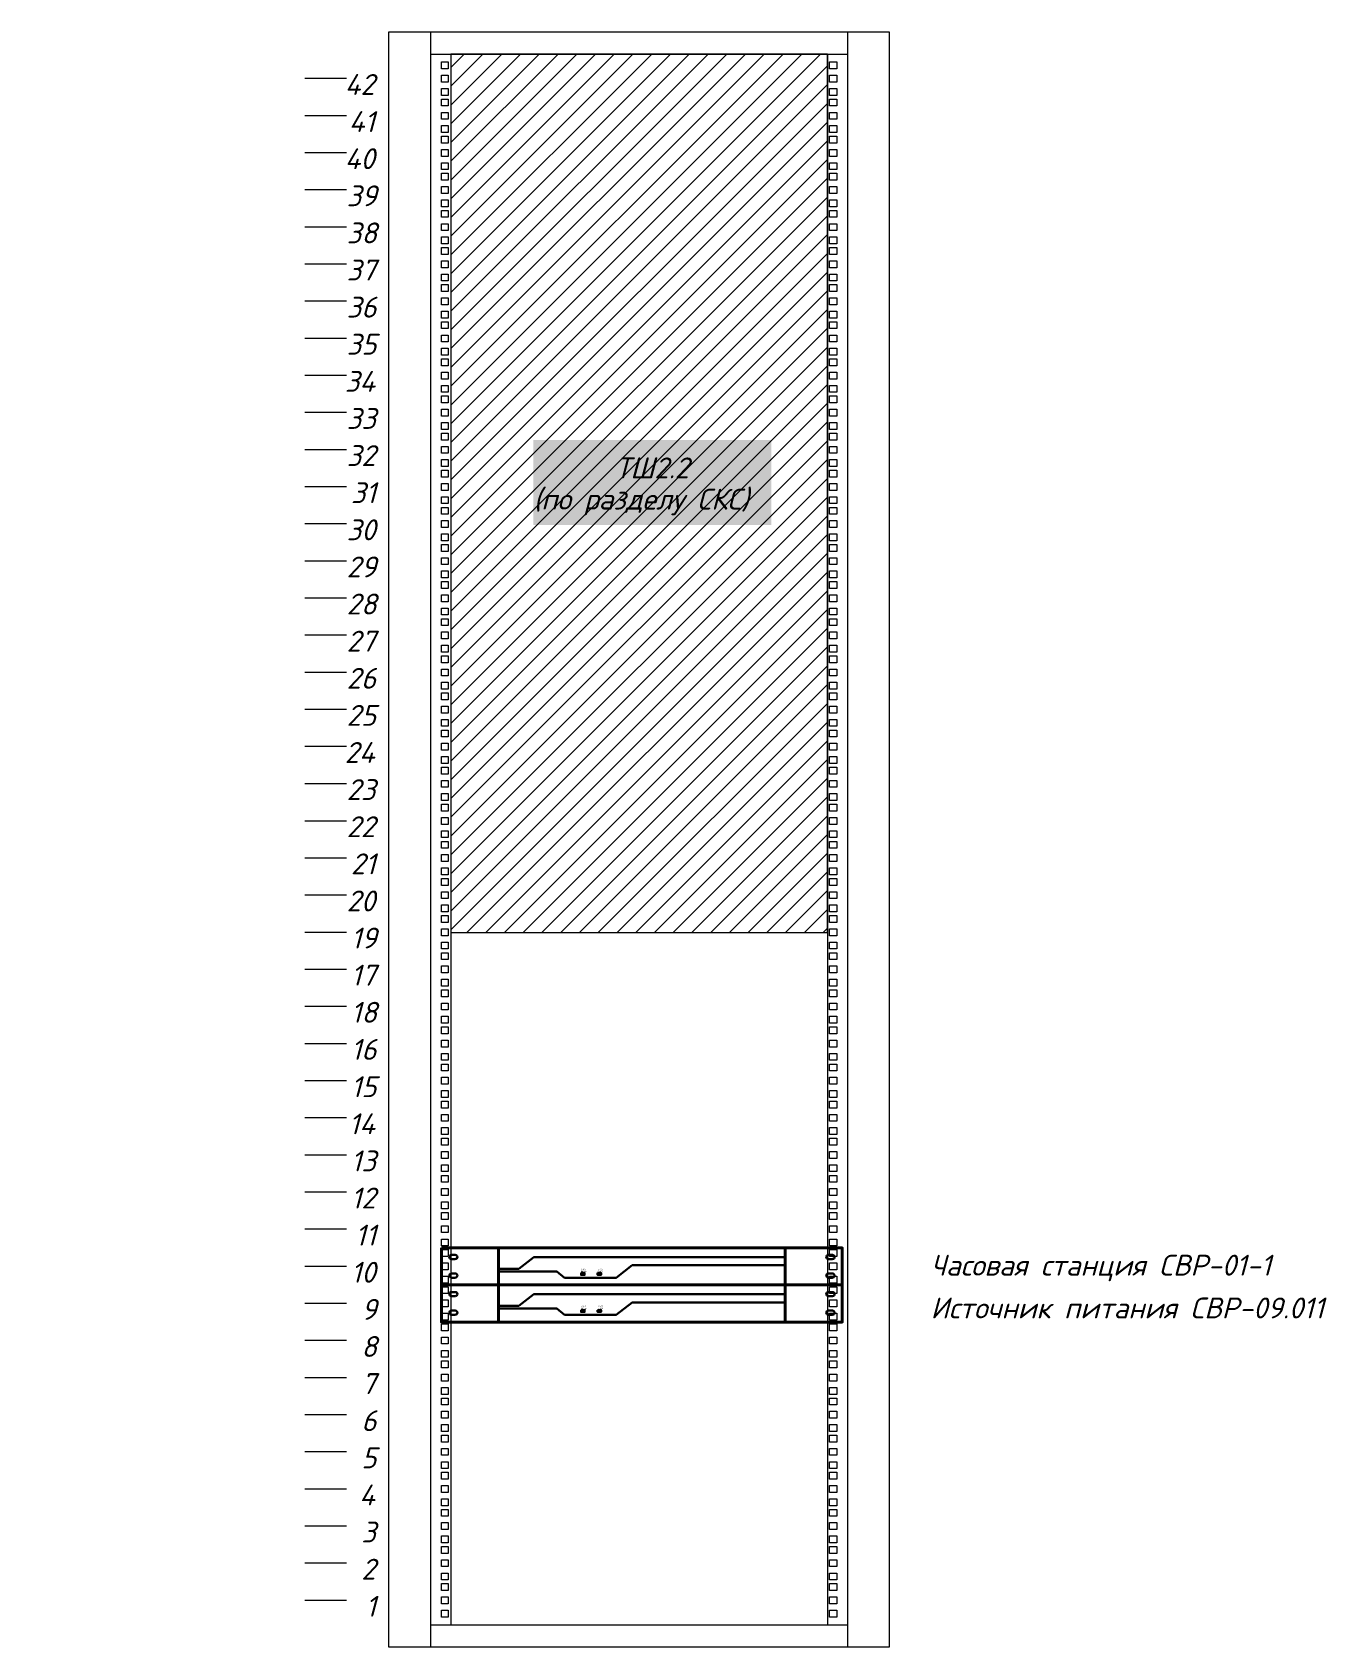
# Model space of a CAD drawing. Extents: x 69141456 to 70100388, y -33501327 to -33101377.
# Drawn here: x 69480922 to 69496420, y -33456891 to -33437559 of the extents above; entities that cross this region are included whole.
import ezdxf
from ezdxf import colors
from ezdxf.entities.mleader import LeaderData, LeaderLine
from ezdxf.math import Vec2, Vec3

# ---------------------------------------------------------------- set-up
doc = ezdxf.new("R2010")
doc.units = 0
doc.header["$LTSCALE"] = 100
for name, color, linetype in [('PDF _KIP_TEKST', 7, 'Continuous'), ('PDF _KIP_стойка', 7, 'Continuous'), ('PDF _СКС схема', 7, 'Continuous'), ('PDF _Текст', 7, 'Continuous'), ('СС. Текст', 7, 'Continuous')]:
    doc.layers.add(name, color=color, linetype=linetype)
doc.layers.add('PDF _СКУД', color=190, linetype='Continuous', true_color=0x7f00ff)
doc.styles.add('ISOCPEUR', font='isocpeui.ttf', dxfattribs={"height": 250})

msp = doc.modelspace()

# ---------------------------------------------------------------- linework, layer by layer
at = {"layer": 'PDF _KIP_TEKST', "lineweight": 40}
for points in [[(69485819.9, -33452114.7), (69490619.4, -33452114.7), (69490619.4, -33452559.1), (69485819.9, -33452559.1)], [(69485819.9, -33452559.1), (69490619.4, -33452559.1), (69490619.4, -33453003.5), (69485819.9, -33453003.5)]]:
    msp.add_lwpolyline(points, close=True, dxfattribs=at)
at = {"layer": 'PDF _KIP_TEKST', "lineweight": 30}
for points in [[(69485913, -33452224.7), (69485913, -33452224.7)], [(69485987, -33452250.1), (69485938.4, -33452250.1)], [(69486012.4, -33452224.7), (69486012.4, -33452224.7)], [(69490426.8, -33452224.7), (69490426.8, -33452224.7)], [(69490452.2, -33452250.1), (69490503, -33452250.1)], [(69490526.3, -33452224.7), (69490526.3, -33452224.7)], [(69485913, -33452446.9), (69485913, -33452446.9)], [(69485938.4, -33452472.3), (69485987, -33452472.3)], [(69486012.4, -33452446.9), (69486012.4, -33452446.9)], [(69490426.8, -33452446.9), (69490426.8, -33452446.9)], [(69490503, -33452472.3), (69490452.2, -33452472.3)], [(69490526.3, -33452446.9), (69490526.3, -33452446.9)], [(69485913, -33452669.1), (69485913, -33452669.1)], [(69485987, -33452694.5), (69485938.4, -33452694.5)], [(69486012.4, -33452669.1), (69486012.4, -33452669.1)], [(69490426.8, -33452669.1), (69490426.8, -33452669.1)], [(69490452.2, -33452694.5), (69490503, -33452694.5)], [(69490526.3, -33452669.1), (69490526.3, -33452669.1)], [(69485913, -33452891.3), (69485913, -33452891.3)], [(69485938.4, -33452916.7), (69485987, -33452916.7)], [(69486012.4, -33452891.3), (69486012.4, -33452891.3)], [(69490426.8, -33452891.3), (69490426.8, -33452891.3)], [(69490503, -33452916.7), (69490452.2, -33452916.7)], [(69490526.3, -33452891.3), (69490526.3, -33452891.3)]]:
    msp.add_lwpolyline(points, dxfattribs=at)
for points in [[(69485939.4, -33452248, -0.4142084), (69485915.1, -33452223.7, -0.4142084), (69485938.4, -33452199.3), (69485987, -33452199.3, -0.4142084), (69486012.4, -33452223.7, -0.4142084), (69485988.1, -33452248)], [(69490504.1, -33452248, 0.4142002), (69490528.4, -33452223.7, 0.4142002), (69490503, -33452199.3), (69490452.2, -33452199.3, 0.4142002), (69490428.9, -33452223.7, 0.4142002), (69490453.3, -33452248)], [(69485988.1, -33452470.2, 0.4142084), (69486012.4, -33452445.9, 0.4142084), (69485987, -33452421.5), (69485938.4, -33452421.5, 0.4142084), (69485915.1, -33452445.9, 0.4142084), (69485939.4, -33452470.2)], [(69490453.3, -33452470.2, -0.4142002), (69490428.9, -33452445.9, -0.4142002), (69490452.2, -33452421.5), (69490503, -33452421.5, -0.4142002), (69490528.4, -33452445.9, -0.4142002), (69490504.1, -33452470.2)], [(69485939.4, -33452692.4, -0.4142084), (69485915.1, -33452668.1, -0.4142084), (69485938.4, -33452643.7), (69485987, -33452643.7, -0.4142084), (69486012.4, -33452668.1, -0.4142084), (69485988.1, -33452692.4)], [(69490504.1, -33452692.4, 0.4142002), (69490528.4, -33452668.1, 0.4142002), (69490503, -33452643.7), (69490452.2, -33452643.7, 0.4142002), (69490428.9, -33452668.1, 0.4142002), (69490453.3, -33452692.4)], [(69485988.1, -33452914.6, 0.4142084), (69486012.4, -33452890.3, 0.4142084), (69485987, -33452865.9), (69485938.4, -33452865.9, 0.4142084), (69485915.1, -33452890.3, 0.4142084), (69485939.4, -33452914.6)], [(69490453.3, -33452914.6, -0.4142002), (69490428.9, -33452890.3, -0.4142002), (69490452.2, -33452865.9), (69490503, -33452865.9, -0.4142002), (69490528.4, -33452890.3, -0.4142002), (69490504.1, -33452914.6)]]:
    msp.add_lwpolyline(points, format="xyb", dxfattribs=at)
at = {"layer": 'PDF _KIP_стойка', "lineweight": 40}
for points in [[(69486505.5, -33452114.7), (69489935.9, -33452114.7), (69489935.9, -33452559.1), (69486505.5, -33452559.1)], [(69486505.5, -33452559.1), (69489935.9, -33452559.1), (69489935.9, -33453003.5), (69486505.5, -33453003.5)]]:
    msp.add_lwpolyline(points, close=True, dxfattribs=at)
at = {"layer": 'PDF _KIP_стойка', "lineweight": 30}
for points in [[(69486505.5, -33452364.4), (69486746.8, -33452364.4), (69486928.7, -33452224.7), (69489935.9, -33452224.7)], [(69489935.9, -33452324.2), (69488105.4, -33452324.2), (69487912.8, -33452472.3), (69487294.8, -33452472.3), (69487203.9, -33452398.2), (69486505.5, -33452398.2)], [(69486505.5, -33452808.8), (69486746.8, -33452808.8), (69486928.7, -33452669.1), (69489935.9, -33452669.1)], [(69489935.9, -33452768.6), (69488105.4, -33452768.6), (69487912.8, -33452916.7), (69487294.8, -33452916.7), (69487203.9, -33452842.6), (69486505.5, -33452842.6)]]:
    msp.add_lwpolyline(points, dxfattribs=at)
for points in [[(69487491.7, -33452415.2), (69487534, -33452415.2), (69487534, -33452438.4), (69487491.7, -33452438.4)], [(69487690.6, -33452415.2), (69487732.9, -33452415.2), (69487732.9, -33452438.4), (69487690.6, -33452438.4)], [(69487491.7, -33452859.6), (69487534, -33452859.6), (69487534, -33452882.9), (69487491.7, -33452882.9)], [(69487690.6, -33452859.6), (69487732.9, -33452859.6), (69487732.9, -33452882.9), (69487690.6, -33452882.9)]]:
    msp.add_lwpolyline(points, close=True, dxfattribs=at)
at = {"layer": 'PDF _СКС схема', "lineweight": 0}
for points in [[(69491186.5, -33456558.7), (69491186.5, -33456114.3), (69491186.5, -33455669.9), (69491186.5, -33455225.5), (69491186.5, -33454781.1), (69491186.5, -33454336.7), (69491186.5, -33453892.3), (69491186.5, -33453447.9), (69491186.5, -33453003.5), (69491186.5, -33452559.1), (69491186.5, -33452114.7), (69491186.5, -33451670.3), (69491186.5, -33451225.9), (69491186.5, -33450781.5), (69491186.5, -33450337.1), (69491186.5, -33449892.7), (69491186.5, -33449448.3), (69491186.5, -33449003.9), (69491186.5, -33448559.5), (69491186.5, -33448115.1), (69491186.5, -33447670.7), (69491186.5, -33447226.2), (69491186.5, -33446781.8), (69491186.5, -33446337.4), (69491186.5, -33445890.9), (69491186.5, -33445446.5), (69491186.5, -33445002.1), (69491186.5, -33444557.7), (69491186.5, -33444113.3), (69491186.5, -33443668.9), (69491186.5, -33443224.5), (69491186.5, -33442780.1), (69491186.5, -33442335.7), (69491186.5, -33441891.3), (69491186.5, -33441446.9), (69491186.5, -33441002.5), (69491186.5, -33440558.1), (69491186.5, -33440113.7), (69491186.5, -33439669.3), (69491186.5, -33439224.9), (69491186.5, -33438780.5), (69491186.5, -33438336.1), (69491186.5, -33437891.7), (69491186.5, -33437559.4), (69485187.1, -33437559.4), (69485187.1, -33437891.7), (69485187.1, -33438336.1), (69485187.1, -33438780.5), (69485187.1, -33439224.9), (69485187.1, -33439669.3), (69485187.1, -33440113.7), (69485187.1, -33440558.1), (69485187.1, -33441002.5), (69485187.1, -33441446.9), (69485187.1, -33441891.3), (69485187.1, -33442335.7), (69485187.1, -33442780.1), (69485187.1, -33443224.5), (69485187.1, -33443668.9), (69485187.1, -33444113.3), (69485187.1, -33444557.7), (69485187.1, -33445002.1), (69485187.1, -33445446.5), (69485187.1, -33445890.9), (69485187.1, -33446337.4), (69485187.1, -33446781.8), (69485187.1, -33447226.2), (69485187.1, -33447670.7), (69485187.1, -33448115.1), (69485187.1, -33448559.5), (69485187.1, -33449003.9), (69485187.1, -33449448.3), (69485187.1, -33449892.7), (69485187.1, -33450337.1), (69485187.1, -33450781.5), (69485187.1, -33451225.9), (69485187.1, -33451670.3), (69485187.1, -33452114.7), (69485187.1, -33452559.1), (69485187.1, -33453003.5), (69485187.1, -33453447.9), (69485187.1, -33453892.3), (69485187.1, -33454336.7), (69485187.1, -33454781.1), (69485187.1, -33455225.5), (69485187.1, -33455669.9), (69485187.1, -33456114.3), (69485187.1, -33456558.7), (69485187.1, -33456890.9), (69491186.5, -33456890.9)], [(69485902.4, -33437997.5), (69485819.9, -33437997.5), (69485819.9, -33437915), (69485902.4, -33437915)], [(69490553.8, -33437997.5), (69490469.1, -33437997.5), (69490469.1, -33437915), (69490553.8, -33437915)], [(69485902.4, -33438156.2), (69485819.9, -33438156.2), (69485819.9, -33438073.7), (69485902.4, -33438073.7)], [(69485902.4, -33438314.9), (69485819.9, -33438314.9), (69485819.9, -33438232.4), (69485902.4, -33438232.4)], [(69490553.8, -33438156.2), (69490469.1, -33438156.2), (69490469.1, -33438073.7), (69490553.8, -33438073.7)], [(69490553.8, -33438314.9), (69490469.1, -33438314.9), (69490469.1, -33438232.4), (69490553.8, -33438232.4)], [(69485902.4, -33438441.9), (69485819.9, -33438441.9), (69485819.9, -33438359.4), (69485902.4, -33438359.4)], [(69490553.8, -33438441.9), (69490469.1, -33438441.9), (69490469.1, -33438359.4), (69490553.8, -33438359.4)], [(69485902.4, -33438600.6), (69485819.9, -33438600.6), (69485819.9, -33438518.1), (69485902.4, -33438518.1)], [(69490553.8, -33438600.6), (69490469.1, -33438600.6), (69490469.1, -33438518.1), (69490553.8, -33438518.1)], [(69485902.4, -33438759.3), (69485819.9, -33438759.3), (69485819.9, -33438676.8), (69485902.4, -33438676.8)], [(69485902.4, -33438886.3), (69485819.9, -33438886.3), (69485819.9, -33438803.8), (69485902.4, -33438803.8)], [(69490553.8, -33438759.3), (69490469.1, -33438759.3), (69490469.1, -33438676.8), (69490553.8, -33438676.8)], [(69490553.8, -33438886.3), (69490469.1, -33438886.3), (69490469.1, -33438803.8), (69490553.8, -33438803.8)], [(69485902.4, -33439045), (69485819.9, -33439045), (69485819.9, -33438962.5), (69485902.4, -33438962.5)], [(69490553.8, -33439045), (69490469.1, -33439045), (69490469.1, -33438962.5), (69490553.8, -33438962.5)], [(69485902.4, -33439203.7), (69485819.9, -33439203.7), (69485819.9, -33439121.2), (69485902.4, -33439121.2)], [(69490553.8, -33439203.7), (69490469.1, -33439203.7), (69490469.1, -33439121.2), (69490553.8, -33439121.2)], [(69485902.4, -33439330.7), (69485819.9, -33439330.7), (69485819.9, -33439248.2), (69485902.4, -33439248.2)], [(69485902.4, -33439489.4), (69485819.9, -33439489.4), (69485819.9, -33439406.9), (69485902.4, -33439406.9)], [(69490553.8, -33439330.7), (69490469.1, -33439330.7), (69490469.1, -33439248.2), (69490553.8, -33439248.2)], [(69490553.8, -33439489.4), (69490469.1, -33439489.4), (69490469.1, -33439406.9), (69490553.8, -33439406.9)], [(69485902.4, -33439648.1), (69485819.9, -33439648.1), (69485819.9, -33439565.6), (69485902.4, -33439565.6)], [(69490553.8, -33439648.1), (69490469.1, -33439648.1), (69490469.1, -33439565.6), (69490553.8, -33439565.6)], [(69485902.4, -33439775.1), (69485819.9, -33439775.1), (69485819.9, -33439692.6), (69485902.4, -33439692.6)], [(69490553.8, -33439775.1), (69490469.1, -33439775.1), (69490469.1, -33439692.6), (69490553.8, -33439692.6)], [(69485902.4, -33439933.8), (69485819.9, -33439933.8), (69485819.9, -33439851.3), (69485902.4, -33439851.3)], [(69490553.8, -33439933.8), (69490469.1, -33439933.8), (69490469.1, -33439851.3), (69490553.8, -33439851.3)], [(69485902.4, -33440092.5), (69485819.9, -33440092.5), (69485819.9, -33440010), (69485902.4, -33440010)], [(69485902.4, -33440219.5), (69485819.9, -33440219.5), (69485819.9, -33440137), (69485902.4, -33440137)], [(69490553.8, -33440092.5), (69490469.1, -33440092.5), (69490469.1, -33440010), (69490553.8, -33440010)], [(69490553.8, -33440219.5), (69490469.1, -33440219.5), (69490469.1, -33440137), (69490553.8, -33440137)], [(69485902.4, -33440378.2), (69485819.9, -33440378.2), (69485819.9, -33440295.7), (69485902.4, -33440295.7)], [(69490553.8, -33440378.2), (69490469.1, -33440378.2), (69490469.1, -33440295.7), (69490553.8, -33440295.7)], [(69485902.4, -33440536.9), (69485819.9, -33440536.9), (69485819.9, -33440454.4), (69485902.4, -33440454.4)], [(69490553.8, -33440536.9), (69490469.1, -33440536.9), (69490469.1, -33440454.4), (69490553.8, -33440454.4)], [(69485902.4, -33440663.9), (69485819.9, -33440663.9), (69485819.9, -33440581.4), (69485902.4, -33440581.4)], [(69485902.4, -33440822.6), (69485819.9, -33440822.6), (69485819.9, -33440740.1), (69485902.4, -33440740.1)], [(69490553.8, -33440663.9), (69490469.1, -33440663.9), (69490469.1, -33440581.4), (69490553.8, -33440581.4)], [(69490553.8, -33440822.6), (69490469.1, -33440822.6), (69490469.1, -33440740.1), (69490553.8, -33440740.1)], [(69485902.4, -33440981.3), (69485819.9, -33440981.3), (69485819.9, -33440898.8), (69485902.4, -33440898.8)], [(69490553.8, -33440981.3), (69490469.1, -33440981.3), (69490469.1, -33440898.8), (69490553.8, -33440898.8)], [(69485902.4, -33441108.3), (69485819.9, -33441108.3), (69485819.9, -33441025.8), (69485902.4, -33441025.8)], [(69490553.8, -33441108.3), (69490469.1, -33441108.3), (69490469.1, -33441025.8), (69490553.8, -33441025.8)], [(69485902.4, -33441267), (69485819.9, -33441267), (69485819.9, -33441184.5), (69485902.4, -33441184.5)], [(69485902.4, -33441425.7), (69485819.9, -33441425.7), (69485819.9, -33441343.2), (69485902.4, -33441343.2)], [(69490553.8, -33441267), (69490469.1, -33441267), (69490469.1, -33441184.5), (69490553.8, -33441184.5)], [(69490553.8, -33441425.7), (69490469.1, -33441425.7), (69490469.1, -33441343.2), (69490553.8, -33441343.2)], [(69485902.4, -33441552.7), (69485819.9, -33441552.7), (69485819.9, -33441470.2), (69485902.4, -33441470.2)], [(69490553.8, -33441552.7), (69490469.1, -33441552.7), (69490469.1, -33441470.2), (69490553.8, -33441470.2)], [(69485902.4, -33441711.4), (69485819.9, -33441711.4), (69485819.9, -33441628.9), (69485902.4, -33441628.9)], [(69490553.8, -33441711.4), (69490469.1, -33441711.4), (69490469.1, -33441628.9), (69490553.8, -33441628.9)], [(69485902.4, -33441870.1), (69485819.9, -33441870.1), (69485819.9, -33441787.6), (69485902.4, -33441787.6)], [(69485902.4, -33441997.1), (69485819.9, -33441997.1), (69485819.9, -33441914.6), (69485902.4, -33441914.6)], [(69490553.8, -33441870.1), (69490469.1, -33441870.1), (69490469.1, -33441787.6), (69490553.8, -33441787.6)], [(69490553.8, -33441997.1), (69490469.1, -33441997.1), (69490469.1, -33441914.6), (69490553.8, -33441914.6)], [(69485902.4, -33442155.8), (69485819.9, -33442155.8), (69485819.9, -33442073.3), (69485902.4, -33442073.3)], [(69490553.8, -33442155.8), (69490469.1, -33442155.8), (69490469.1, -33442073.3), (69490553.8, -33442073.3)], [(69485902.4, -33442314.5), (69485819.9, -33442314.5), (69485819.9, -33442232), (69485902.4, -33442232)], [(69490553.8, -33442314.5), (69490469.1, -33442314.5), (69490469.1, -33442232), (69490553.8, -33442232)], [(69485902.4, -33442441.5), (69485819.9, -33442441.5), (69485819.9, -33442359), (69485902.4, -33442359)], [(69490553.8, -33442441.5), (69490469.1, -33442441.5), (69490469.1, -33442359), (69490553.8, -33442359)], [(69485902.4, -33442600.2), (69485819.9, -33442600.2), (69485819.9, -33442517.7), (69485902.4, -33442517.7)], [(69485902.4, -33442759), (69485819.9, -33442759), (69485819.9, -33442676.4), (69485902.4, -33442676.4)], [(69490553.8, -33442600.2), (69490469.1, -33442600.2), (69490469.1, -33442517.7), (69490553.8, -33442517.7)], [(69490553.8, -33442759), (69490469.1, -33442759), (69490469.1, -33442676.4), (69490553.8, -33442676.4)], [(69485902.4, -33442885.9), (69485819.9, -33442885.9), (69485819.9, -33442803.4), (69485902.4, -33442803.4)], [(69490553.8, -33442885.9), (69490469.1, -33442885.9), (69490469.1, -33442803.4), (69490553.8, -33442803.4)], [(69485902.4, -33443044.6), (69485819.9, -33443044.6), (69485819.9, -33442962.1), (69485902.4, -33442962.1)], [(69490553.8, -33443044.6), (69490469.1, -33443044.6), (69490469.1, -33442962.1), (69490553.8, -33442962.1)], [(69485902.4, -33443203.4), (69485819.9, -33443203.4), (69485819.9, -33443120.8), (69485902.4, -33443120.8)], [(69485902.4, -33443330.3), (69485819.9, -33443330.3), (69485819.9, -33443247.8), (69485902.4, -33443247.8)], [(69490553.8, -33443203.4), (69490469.1, -33443203.4), (69490469.1, -33443120.8), (69490553.8, -33443120.8)], [(69490553.8, -33443330.3), (69490469.1, -33443330.3), (69490469.1, -33443247.8), (69490553.8, -33443247.8)], [(69485902.4, -33443489), (69485819.9, -33443489), (69485819.9, -33443406.5), (69485902.4, -33443406.5)], [(69490553.8, -33443489), (69490469.1, -33443489), (69490469.1, -33443406.5), (69490553.8, -33443406.5)], [(69485902.4, -33443647.8), (69485819.9, -33443647.8), (69485819.9, -33443565.2), (69485902.4, -33443565.2)], [(69490553.8, -33443647.8), (69490469.1, -33443647.8), (69490469.1, -33443565.2), (69490553.8, -33443565.2)], [(69485902.4, -33443774.7), (69485819.9, -33443774.7), (69485819.9, -33443692.2), (69485902.4, -33443692.2)], [(69485902.4, -33443933.4), (69485819.9, -33443933.4), (69485819.9, -33443850.9), (69485902.4, -33443850.9)], [(69490553.8, -33443774.7), (69490469.1, -33443774.7), (69490469.1, -33443692.2), (69490553.8, -33443692.2)], [(69490553.8, -33443933.4), (69490469.1, -33443933.4), (69490469.1, -33443850.9), (69490553.8, -33443850.9)], [(69485902.4, -33444092.2), (69485819.9, -33444092.2), (69485819.9, -33444009.6), (69485902.4, -33444009.6)], [(69490553.8, -33444092.2), (69490469.1, -33444092.2), (69490469.1, -33444009.6), (69490553.8, -33444009.6)], [(69485902.4, -33444219.1), (69485819.9, -33444219.1), (69485819.9, -33444136.6), (69485902.4, -33444136.6)], [(69490553.8, -33444219.1), (69490469.1, -33444219.1), (69490469.1, -33444136.6), (69490553.8, -33444136.6)], [(69485902.4, -33444377.8), (69485819.9, -33444377.8), (69485819.9, -33444295.3), (69485902.4, -33444295.3)], [(69490553.8, -33444377.8), (69490469.1, -33444377.8), (69490469.1, -33444295.3), (69490553.8, -33444295.3)], [(69485902.4, -33444536.6), (69485819.9, -33444536.6), (69485819.9, -33444454), (69485902.4, -33444454)], [(69485902.4, -33444663.5), (69485819.9, -33444663.5), (69485819.9, -33444581), (69485902.4, -33444581)], [(69490553.8, -33444536.6), (69490469.1, -33444536.6), (69490469.1, -33444454), (69490553.8, -33444454)], [(69490553.8, -33444663.5), (69490469.1, -33444663.5), (69490469.1, -33444581), (69490553.8, -33444581)], [(69485902.4, -33444822.2), (69485819.9, -33444822.2), (69485819.9, -33444739.7), (69485902.4, -33444739.7)], [(69490553.8, -33444822.2), (69490469.1, -33444822.2), (69490469.1, -33444739.7), (69490553.8, -33444739.7)], [(69485902.4, -33444981), (69485819.9, -33444981), (69485819.9, -33444898.4), (69485902.4, -33444898.4)], [(69490553.8, -33444981), (69490469.1, -33444981), (69490469.1, -33444898.4), (69490553.8, -33444898.4)], [(69485902.4, -33445107.9), (69485819.9, -33445107.9), (69485819.9, -33445025.4), (69485902.4, -33445025.4)], [(69485902.4, -33445266.6), (69485819.9, -33445266.6), (69485819.9, -33445184.1), (69485902.4, -33445184.1)], [(69490553.8, -33445107.9), (69490469.1, -33445107.9), (69490469.1, -33445025.4), (69490553.8, -33445025.4)], [(69490553.8, -33445266.6), (69490469.1, -33445266.6), (69490469.1, -33445184.1), (69490553.8, -33445184.1)], [(69485902.4, -33445425.4), (69485819.9, -33445425.4), (69485819.9, -33445342.8), (69485902.4, -33445342.8)], [(69490553.8, -33445425.4), (69490469.1, -33445425.4), (69490469.1, -33445342.8), (69490553.8, -33445342.8)], [(69485902.4, -33445552.3), (69485819.9, -33445552.3), (69485819.9, -33445469.8), (69485902.4, -33445469.8)], [(69490553.8, -33445552.3), (69490469.1, -33445552.3), (69490469.1, -33445469.8), (69490553.8, -33445469.8)], [(69485902.4, -33445711), (69485819.9, -33445711), (69485819.9, -33445628.5), (69485902.4, -33445628.5)], [(69485902.4, -33445869.8), (69485819.9, -33445869.8), (69485819.9, -33445787.2), (69485902.4, -33445787.2)], [(69490553.8, -33445711), (69490469.1, -33445711), (69490469.1, -33445628.5), (69490553.8, -33445628.5)], [(69490553.8, -33445869.8), (69490469.1, -33445869.8), (69490469.1, -33445787.2), (69490553.8, -33445787.2)], [(69485902.4, -33445996.7), (69485819.9, -33445996.7), (69485819.9, -33445914.2), (69485902.4, -33445914.2)], [(69490553.8, -33445996.7), (69490469.1, -33445996.7), (69490469.1, -33445914.2), (69490553.8, -33445914.2)], [(69485902.4, -33446155.5), (69485819.9, -33446155.5), (69485819.9, -33446072.9), (69485902.4, -33446072.9)], [(69490553.8, -33446155.5), (69490469.1, -33446155.5), (69490469.1, -33446072.9), (69490553.8, -33446072.9)], [(69485902.4, -33446314.2), (69485819.9, -33446314.2), (69485819.9, -33446231.6), (69485902.4, -33446231.6)], [(69485902.4, -33446441.1), (69485819.9, -33446441.1), (69485819.9, -33446358.6), (69485902.4, -33446358.6)], [(69490553.8, -33446314.2), (69490469.1, -33446314.2), (69490469.1, -33446231.6), (69490553.8, -33446231.6)], [(69490553.8, -33446441.1), (69490469.1, -33446441.1), (69490469.1, -33446358.6), (69490553.8, -33446358.6)], [(69485902.4, -33446599.9), (69485819.9, -33446599.9), (69485819.9, -33446517.3), (69485902.4, -33446517.3)], [(69490553.8, -33446599.9), (69490469.1, -33446599.9), (69490469.1, -33446517.3), (69490553.8, -33446517.3)], [(69485902.4, -33446758.6), (69485819.9, -33446758.6), (69485819.9, -33446676), (69485902.4, -33446676)], [(69490553.8, -33446758.6), (69490469.1, -33446758.6), (69490469.1, -33446676), (69490553.8, -33446676)], [(69485902.4, -33446885.5), (69485819.9, -33446885.5), (69485819.9, -33446803), (69485902.4, -33446803)], [(69490553.8, -33446885.5), (69490469.1, -33446885.5), (69490469.1, -33446803), (69490553.8, -33446803)], [(69485902.4, -33447044.3), (69485819.9, -33447044.3), (69485819.9, -33446961.7), (69485902.4, -33446961.7)], [(69485902.4, -33447203), (69485819.9, -33447203), (69485819.9, -33447120.4), (69485902.4, -33447120.4)], [(69490553.8, -33447044.3), (69490469.1, -33447044.3), (69490469.1, -33446961.7), (69490553.8, -33446961.7)], [(69490553.8, -33447203), (69490469.1, -33447203), (69490469.1, -33447120.4), (69490553.8, -33447120.4)], [(69485902.4, -33447329.9), (69485819.9, -33447329.9), (69485819.9, -33447247.4), (69485902.4, -33447247.4)], [(69490553.8, -33447329.9), (69490469.1, -33447329.9), (69490469.1, -33447247.4), (69490553.8, -33447247.4)], [(69485902.4, -33447488.7), (69485819.9, -33447488.7), (69485819.9, -33447406.1), (69485902.4, -33447406.1)], [(69490553.8, -33447488.7), (69490469.1, -33447488.7), (69490469.1, -33447406.1), (69490553.8, -33447406.1)], [(69485902.4, -33447647.4), (69485819.9, -33447647.4), (69485819.9, -33447564.8), (69485902.4, -33447564.8)], [(69485902.4, -33447774.3), (69485819.9, -33447774.3), (69485819.9, -33447691.8), (69485902.4, -33447691.8)], [(69490553.8, -33447647.4), (69490469.1, -33447647.4), (69490469.1, -33447564.8), (69490553.8, -33447564.8)], [(69490553.8, -33447774.3), (69490469.1, -33447774.3), (69490469.1, -33447691.8), (69490553.8, -33447691.8)], [(69485902.4, -33447933.1), (69485819.9, -33447933.1), (69485819.9, -33447850.5), (69485902.4, -33447850.5)], [(69490553.8, -33447933.1), (69490469.1, -33447933.1), (69490469.1, -33447850.5), (69490553.8, -33447850.5)], [(69485902.4, -33448091.8), (69485819.9, -33448091.8), (69485819.9, -33448009.2), (69485902.4, -33448009.2)], [(69490553.8, -33448091.8), (69490469.1, -33448091.8), (69490469.1, -33448009.2), (69490553.8, -33448009.2)], [(69485902.4, -33448218.7), (69485819.9, -33448218.7), (69485819.9, -33448136.2), (69485902.4, -33448136.2)], [(69485902.4, -33448377.5), (69485819.9, -33448377.5), (69485819.9, -33448294.9), (69485902.4, -33448294.9)], [(69490553.8, -33448218.7), (69490469.1, -33448218.7), (69490469.1, -33448136.2), (69490553.8, -33448136.2)], [(69490553.8, -33448377.5), (69490469.1, -33448377.5), (69490469.1, -33448294.9), (69490553.8, -33448294.9)], [(69485902.4, -33448536.2), (69485819.9, -33448536.2), (69485819.9, -33448453.6), (69485902.4, -33448453.6)], [(69490553.8, -33448536.2), (69490469.1, -33448536.2), (69490469.1, -33448453.6), (69490553.8, -33448453.6)], [(69485902.4, -33448663.1), (69485819.9, -33448663.1), (69485819.9, -33448580.6), (69485902.4, -33448580.6)], [(69490553.8, -33448663.1), (69490469.1, -33448663.1), (69490469.1, -33448580.6), (69490553.8, -33448580.6)], [(69485902.4, -33448821.9), (69485819.9, -33448821.9), (69485819.9, -33448739.3), (69485902.4, -33448739.3)], [(69490553.8, -33448821.9), (69490469.1, -33448821.9), (69490469.1, -33448739.3), (69490553.8, -33448739.3)], [(69485902.4, -33448980.6), (69485819.9, -33448980.6), (69485819.9, -33448898), (69485902.4, -33448898)], [(69485902.4, -33449107.6), (69485819.9, -33449107.6), (69485819.9, -33449025), (69485902.4, -33449025)], [(69490553.8, -33448980.6), (69490469.1, -33448980.6), (69490469.1, -33448898), (69490553.8, -33448898)], [(69490553.8, -33449107.6), (69490469.1, -33449107.6), (69490469.1, -33449025), (69490553.8, -33449025)], [(69485902.4, -33449266.3), (69485819.9, -33449266.3), (69485819.9, -33449183.7), (69485902.4, -33449183.7)], [(69490553.8, -33449266.3), (69490469.1, -33449266.3), (69490469.1, -33449183.7), (69490553.8, -33449183.7)], [(69485902.4, -33449425), (69485819.9, -33449425), (69485819.9, -33449342.4), (69485902.4, -33449342.4)], [(69490553.8, -33449425), (69490469.1, -33449425), (69490469.1, -33449342.4), (69490553.8, -33449342.4)], [(69485902.4, -33449552), (69485819.9, -33449552), (69485819.9, -33449469.4), (69485902.4, -33449469.4)], [(69485902.4, -33449710.7), (69485819.9, -33449710.7), (69485819.9, -33449628.1), (69485902.4, -33449628.1)], [(69490553.8, -33449552), (69490469.1, -33449552), (69490469.1, -33449469.4), (69490553.8, -33449469.4)], [(69490553.8, -33449710.7), (69490469.1, -33449710.7), (69490469.1, -33449628.1), (69490553.8, -33449628.1)], [(69485902.4, -33449869.4), (69485819.9, -33449869.4), (69485819.9, -33449786.9), (69485902.4, -33449786.9)], [(69490553.8, -33449869.4), (69490469.1, -33449869.4), (69490469.1, -33449786.9), (69490553.8, -33449786.9)], [(69485902.4, -33449996.4), (69485819.9, -33449996.4), (69485819.9, -33449913.8), (69485902.4, -33449913.8)], [(69490553.8, -33449996.4), (69490469.1, -33449996.4), (69490469.1, -33449913.8), (69490553.8, -33449913.8)], [(69485902.4, -33450155.1), (69485819.9, -33450155.1), (69485819.9, -33450072.5), (69485902.4, -33450072.5)], [(69485902.4, -33450313.8), (69485819.9, -33450313.8), (69485819.9, -33450231.3), (69485902.4, -33450231.3)], [(69490553.8, -33450155.1), (69490469.1, -33450155.1), (69490469.1, -33450072.5), (69490553.8, -33450072.5)], [(69490553.8, -33450313.8), (69490469.1, -33450313.8), (69490469.1, -33450231.3), (69490553.8, -33450231.3)], [(69485902.4, -33450440.8), (69485819.9, -33450440.8), (69485819.9, -33450358.2), (69485902.4, -33450358.2)], [(69490553.8, -33450440.8), (69490469.1, -33450440.8), (69490469.1, -33450358.2), (69490553.8, -33450358.2)], [(69485902.4, -33450599.5), (69485819.9, -33450599.5), (69485819.9, -33450516.9), (69485902.4, -33450516.9)], [(69490553.8, -33450599.5), (69490469.1, -33450599.5), (69490469.1, -33450516.9), (69490553.8, -33450516.9)], [(69485902.4, -33450758.2), (69485819.9, -33450758.2), (69485819.9, -33450675.7), (69485902.4, -33450675.7)], [(69485902.4, -33450885.2), (69485819.9, -33450885.2), (69485819.9, -33450802.6), (69485902.4, -33450802.6)], [(69490553.8, -33450758.2), (69490469.1, -33450758.2), (69490469.1, -33450675.7), (69490553.8, -33450675.7)], [(69490553.8, -33450885.2), (69490469.1, -33450885.2), (69490469.1, -33450802.6), (69490553.8, -33450802.6)], [(69485902.4, -33451043.9), (69485819.9, -33451043.9), (69485819.9, -33450961.3), (69485902.4, -33450961.3)], [(69490553.8, -33451043.9), (69490469.1, -33451043.9), (69490469.1, -33450961.3), (69490553.8, -33450961.3)], [(69485902.4, -33451202.6), (69485819.9, -33451202.6), (69485819.9, -33451120.1), (69485902.4, -33451120.1)], [(69490553.8, -33451202.6), (69490469.1, -33451202.6), (69490469.1, -33451120.1), (69490553.8, -33451120.1)], [(69485902.4, -33451329.6), (69485819.9, -33451329.6), (69485819.9, -33451247), (69485902.4, -33451247)], [(69490553.8, -33451329.6), (69490469.1, -33451329.6), (69490469.1, -33451247), (69490553.8, -33451247)], [(69485902.4, -33451488.3), (69485819.9, -33451488.3), (69485819.9, -33451405.7), (69485902.4, -33451405.7)], [(69485902.4, -33451647), (69485819.9, -33451647), (69485819.9, -33451564.5), (69485902.4, -33451564.5)], [(69490553.8, -33451488.3), (69490469.1, -33451488.3), (69490469.1, -33451405.7), (69490553.8, -33451405.7)], [(69490553.8, -33451647), (69490469.1, -33451647), (69490469.1, -33451564.5), (69490553.8, -33451564.5)], [(69485902.4, -33451774), (69485819.9, -33451774), (69485819.9, -33451691.4), (69485902.4, -33451691.4)], [(69490553.8, -33451774), (69490469.1, -33451774), (69490469.1, -33451691.4), (69490553.8, -33451691.4)], [(69485902.4, -33451932.7), (69485819.9, -33451932.7), (69485819.9, -33451850.1), (69485902.4, -33451850.1)], [(69490553.8, -33451932.7), (69490469.1, -33451932.7), (69490469.1, -33451850.1), (69490553.8, -33451850.1)], [(69485902.4, -33452091.4), (69485819.9, -33452091.4), (69485819.9, -33452008.9), (69485902.4, -33452008.9)], [(69485902.4, -33452218.4), (69485819.9, -33452218.4), (69485819.9, -33452135.8), (69485902.4, -33452135.8)], [(69490553.8, -33452091.4), (69490469.1, -33452091.4), (69490469.1, -33452008.9), (69490553.8, -33452008.9)], [(69490553.8, -33452218.4), (69490469.1, -33452218.4), (69490469.1, -33452135.8), (69490553.8, -33452135.8)], [(69485902.4, -33452377.1), (69485819.9, -33452377.1), (69485819.9, -33452294.5), (69485902.4, -33452294.5)], [(69490553.8, -33452377.1), (69490469.1, -33452377.1), (69490469.1, -33452294.5), (69490553.8, -33452294.5)], [(69485902.4, -33452535.8), (69485819.9, -33452535.8), (69485819.9, -33452453.3), (69485902.4, -33452453.3)], [(69490553.8, -33452535.8), (69490469.1, -33452535.8), (69490469.1, -33452453.3), (69490553.8, -33452453.3)], [(69485902.4, -33452662.8), (69485819.9, -33452662.8), (69485819.9, -33452580.2), (69485902.4, -33452580.2)], [(69485902.4, -33452821.5), (69485819.9, -33452821.5), (69485819.9, -33452738.9), (69485902.4, -33452738.9)], [(69490553.8, -33452662.8), (69490469.1, -33452662.8), (69490469.1, -33452580.2), (69490553.8, -33452580.2)], [(69490553.8, -33452821.5), (69490469.1, -33452821.5), (69490469.1, -33452738.9), (69490553.8, -33452738.9)], [(69485902.4, -33452980.2), (69485819.9, -33452980.2), (69485819.9, -33452897.7), (69485902.4, -33452897.7)], [(69490553.8, -33452980.2), (69490469.1, -33452980.2), (69490469.1, -33452897.7), (69490553.8, -33452897.7)], [(69485902.4, -33453107.2), (69485819.9, -33453107.2), (69485819.9, -33453024.6), (69485902.4, -33453024.6)], [(69490553.8, -33453107.2), (69490469.1, -33453107.2), (69490469.1, -33453024.6), (69490553.8, -33453024.6)], [(69485902.4, -33453265.9), (69485819.9, -33453265.9), (69485819.9, -33453183.4), (69485902.4, -33453183.4)], [(69490553.8, -33453265.9), (69490469.1, -33453265.9), (69490469.1, -33453183.4), (69490553.8, -33453183.4)], [(69485902.4, -33453424.6), (69485819.9, -33453424.6), (69485819.9, -33453342.1), (69485902.4, -33453342.1)], [(69485902.4, -33453551.6), (69485819.9, -33453551.6), (69485819.9, -33453469), (69485902.4, -33453469)], [(69490553.8, -33453424.6), (69490469.1, -33453424.6), (69490469.1, -33453342.1), (69490553.8, -33453342.1)], [(69490553.8, -33453551.6), (69490469.1, -33453551.6), (69490469.1, -33453469), (69490553.8, -33453469)], [(69485902.4, -33453710.3), (69485819.9, -33453710.3), (69485819.9, -33453627.8), (69485902.4, -33453627.8)], [(69490553.8, -33453710.3), (69490469.1, -33453710.3), (69490469.1, -33453627.8), (69490553.8, -33453627.8)], [(69485902.4, -33453869), (69485819.9, -33453869), (69485819.9, -33453786.5), (69485902.4, -33453786.5)], [(69490553.8, -33453869), (69490469.1, -33453869), (69490469.1, -33453786.5), (69490553.8, -33453786.5)], [(69485902.4, -33453996), (69485819.9, -33453996), (69485819.9, -33453913.4), (69485902.4, -33453913.4)], [(69485902.4, -33454154.7), (69485819.9, -33454154.7), (69485819.9, -33454072.2), (69485902.4, -33454072.2)], [(69490553.8, -33453996), (69490469.1, -33453996), (69490469.1, -33453913.4), (69490553.8, -33453913.4)], [(69490553.8, -33454154.7), (69490469.1, -33454154.7), (69490469.1, -33454072.2), (69490553.8, -33454072.2)], [(69485902.4, -33454313.4), (69485819.9, -33454313.4), (69485819.9, -33454230.9), (69485902.4, -33454230.9)], [(69490553.8, -33454313.4), (69490469.1, -33454313.4), (69490469.1, -33454230.9), (69490553.8, -33454230.9)], [(69485902.4, -33454440.4), (69485819.9, -33454440.4), (69485819.9, -33454357.8), (69485902.4, -33454357.8)], [(69490553.8, -33454440.4), (69490469.1, -33454440.4), (69490469.1, -33454357.8), (69490553.8, -33454357.8)], [(69485902.4, -33454599.1), (69485819.9, -33454599.1), (69485819.9, -33454516.6), (69485902.4, -33454516.6)], [(69485902.4, -33454757.8), (69485819.9, -33454757.8), (69485819.9, -33454675.3), (69485902.4, -33454675.3)], [(69490553.8, -33454599.1), (69490469.1, -33454599.1), (69490469.1, -33454516.6), (69490553.8, -33454516.6)], [(69490553.8, -33454757.8), (69490469.1, -33454757.8), (69490469.1, -33454675.3), (69490553.8, -33454675.3)], [(69485902.4, -33454884.8), (69485819.9, -33454884.8), (69485819.9, -33454802.2), (69485902.4, -33454802.2)], [(69490553.8, -33454884.8), (69490469.1, -33454884.8), (69490469.1, -33454802.2), (69490553.8, -33454802.2)], [(69485902.4, -33455043.5), (69485819.9, -33455043.5), (69485819.9, -33454961), (69485902.4, -33454961)], [(69490553.8, -33455043.5), (69490469.1, -33455043.5), (69490469.1, -33454961), (69490553.8, -33454961)], [(69485902.4, -33455202.2), (69485819.9, -33455202.2), (69485819.9, -33455119.7), (69485902.4, -33455119.7)], [(69485902.4, -33455329.2), (69485819.9, -33455329.2), (69485819.9, -33455246.6), (69485902.4, -33455246.6)], [(69490553.8, -33455202.2), (69490469.1, -33455202.2), (69490469.1, -33455119.7), (69490553.8, -33455119.7)], [(69490553.8, -33455329.2), (69490469.1, -33455329.2), (69490469.1, -33455246.6), (69490553.8, -33455246.6)], [(69485902.4, -33455487.9), (69485819.9, -33455487.9), (69485819.9, -33455405.4), (69485902.4, -33455405.4)], [(69490553.8, -33455487.9), (69490469.1, -33455487.9), (69490469.1, -33455405.4), (69490553.8, -33455405.4)], [(69485902.4, -33455646.6), (69485819.9, -33455646.6), (69485819.9, -33455564.1), (69485902.4, -33455564.1)], [(69490553.8, -33455646.6), (69490469.1, -33455646.6), (69490469.1, -33455564.1), (69490553.8, -33455564.1)], [(69485902.4, -33455773.6), (69485819.9, -33455773.6), (69485819.9, -33455691), (69485902.4, -33455691)], [(69490553.8, -33455773.6), (69490469.1, -33455773.6), (69490469.1, -33455691), (69490553.8, -33455691)], [(69485902.4, -33455932.3), (69485819.9, -33455932.3), (69485819.9, -33455849.8), (69485902.4, -33455849.8)], [(69485902.4, -33456091), (69485819.9, -33456091), (69485819.9, -33456008.5), (69485902.4, -33456008.5)], [(69490553.8, -33455932.3), (69490469.1, -33455932.3), (69490469.1, -33455849.8), (69490553.8, -33455849.8)], [(69490553.8, -33456091), (69490469.1, -33456091), (69490469.1, -33456008.5), (69490553.8, -33456008.5)], [(69485902.4, -33456218), (69485819.9, -33456218), (69485819.9, -33456135.5), (69485902.4, -33456135.5)], [(69490553.8, -33456218), (69490469.1, -33456218), (69490469.1, -33456135.5), (69490553.8, -33456135.5)], [(69485902.4, -33456376.7), (69485819.9, -33456376.7), (69485819.9, -33456294.2), (69485902.4, -33456294.2)], [(69490553.8, -33456376.7), (69490469.1, -33456376.7), (69490469.1, -33456294.2), (69490553.8, -33456294.2)], [(69485902.4, -33456535.4), (69485819.9, -33456535.4), (69485819.9, -33456452.9), (69485902.4, -33456452.9)], [(69490553.8, -33456535.4), (69490469.1, -33456535.4), (69490469.1, -33456452.9), (69490553.8, -33456452.9)]]:
    msp.add_lwpolyline(points, close=True, dxfattribs=at)
for points in [[(69485690.8, -33437559.4), (69485690.8, -33437891.7), (69485690.8, -33438336.1), (69485690.8, -33438780.5), (69485690.8, -33439224.9), (69485690.8, -33439669.3), (69485690.8, -33440113.7), (69485690.8, -33440558.1), (69485690.8, -33441002.5), (69485690.8, -33441446.9), (69485690.8, -33441891.3), (69485690.8, -33442335.7), (69485690.8, -33442780.1), (69485690.8, -33443224.5), (69485690.8, -33443668.9), (69485690.8, -33444113.3), (69485690.8, -33444557.7), (69485690.8, -33445002.1), (69485690.8, -33445446.5), (69485690.8, -33445890.9), (69485690.8, -33446337.4), (69485690.8, -33446781.8), (69485690.8, -33447226.2), (69485690.8, -33447670.7), (69485690.8, -33448115.1), (69485690.8, -33448559.5), (69485690.8, -33449003.9), (69485690.8, -33449448.3), (69485690.8, -33449892.7), (69485690.8, -33450337.1), (69485690.8, -33450781.5), (69485690.8, -33451225.9), (69485690.8, -33451670.3), (69485690.8, -33452114.7), (69485690.8, -33452559.1), (69485690.8, -33453003.5), (69485690.8, -33453447.9), (69485690.8, -33453892.3), (69485690.8, -33454336.7), (69485690.8, -33454781.1), (69485690.8, -33455225.5), (69485690.8, -33455669.9), (69485690.8, -33456114.3), (69485690.8, -33456558.7), (69485690.8, -33456890.9)], [(69490680.8, -33437559.4), (69490680.8, -33437891.7), (69490680.8, -33438336.1), (69490680.8, -33438780.5), (69490680.8, -33439224.9), (69490680.8, -33439669.3), (69490680.8, -33440113.7), (69490680.8, -33440558.1), (69490680.8, -33441002.5), (69490680.8, -33441446.9), (69490680.8, -33441891.3), (69490680.8, -33442335.7), (69490680.8, -33442780.1), (69490680.8, -33443224.5), (69490680.8, -33443668.9), (69490680.8, -33444113.3), (69490680.8, -33444557.7), (69490680.8, -33445002.1), (69490680.8, -33445446.5), (69490680.8, -33445890.9), (69490680.8, -33446337.4), (69490680.8, -33446781.8), (69490680.8, -33447226.2), (69490680.8, -33447670.7), (69490680.8, -33448115.1), (69490680.8, -33448559.5), (69490680.8, -33449003.9), (69490680.8, -33449448.3), (69490680.8, -33449892.7), (69490680.8, -33450337.1), (69490680.8, -33450781.5), (69490680.8, -33451225.9), (69490680.8, -33451670.3), (69490680.8, -33452114.7), (69490680.8, -33452559.1), (69490680.8, -33453003.5), (69490680.8, -33453447.9), (69490680.8, -33453892.3), (69490680.8, -33454336.7), (69490680.8, -33454781.1), (69490680.8, -33455225.5), (69490680.8, -33455669.9), (69490680.8, -33456114.3), (69490680.8, -33456558.7), (69490680.8, -33456890.9)], [(69485690.8, -33437819.7), (69490680.8, -33437819.7)], [(69485932, -33437819.7), (69485932, -33437891.7), (69485932, -33438336.1), (69485932, -33438780.5), (69485932, -33439224.9), (69485932, -33439669.3), (69485932, -33440113.7), (69485932, -33440558.1), (69485932, -33441002.5), (69485932, -33441446.9), (69485932, -33441891.3), (69485932, -33442335.7), (69485932, -33442780.1), (69485932, -33443224.5), (69485932, -33443668.9), (69485932, -33444113.3), (69485932, -33444557.7), (69485932, -33445002.1), (69485932, -33445446.5), (69485932, -33445890.9), (69485932, -33446337.4), (69485932, -33446781.8), (69485932, -33447226.2), (69485932, -33447670.7), (69485932, -33448115.1), (69485932, -33448559.5), (69485932, -33449003.9), (69485932, -33449448.3), (69485932, -33449892.7), (69485932, -33450337.1), (69485932, -33450781.5), (69485932, -33451225.9), (69485932, -33451670.3), (69485932, -33452114.7), (69485932, -33452559.1), (69485932, -33453003.5), (69485932, -33453447.9), (69485932, -33453892.3), (69485932, -33454336.7), (69485932, -33454781.1), (69485932, -33455225.5), (69485932, -33455669.9), (69485932, -33456114.3), (69485932, -33456558.7), (69485932, -33456630.6)], [(69490441.6, -33437819.7), (69490441.6, -33437891.7), (69490441.6, -33438336.1), (69490441.6, -33438780.5), (69490441.6, -33439224.9), (69490441.6, -33439669.3), (69490441.6, -33440113.7), (69490441.6, -33440558.1), (69490441.6, -33441002.5), (69490441.6, -33441446.9), (69490441.6, -33441891.3), (69490441.6, -33442335.7), (69490441.6, -33442780.1), (69490441.6, -33443224.5), (69490441.6, -33443668.9), (69490441.6, -33444113.3), (69490441.6, -33444557.7), (69490441.6, -33445002.1), (69490441.6, -33445446.5), (69490441.6, -33445890.9), (69490441.6, -33446337.4), (69490441.6, -33446781.8), (69490441.6, -33447226.2), (69490441.6, -33447670.7), (69490441.6, -33448115.1), (69490441.6, -33448559.5), (69490441.6, -33449003.9), (69490441.6, -33449448.3), (69490441.6, -33449892.7), (69490441.6, -33450337.1), (69490441.6, -33450781.5), (69490441.6, -33451225.9), (69490441.6, -33451670.3), (69490441.6, -33452114.7), (69490441.6, -33452559.1), (69490441.6, -33453003.5), (69490441.6, -33453447.9), (69490441.6, -33453892.3), (69490441.6, -33454336.7), (69490441.6, -33454781.1), (69490441.6, -33455225.5), (69490441.6, -33455669.9), (69490441.6, -33456114.3), (69490441.6, -33456558.7), (69490441.6, -33456630.6)], [(69484685.6, -33438113.9), (69484186.1, -33438113.9)], [(69484685.6, -33438558.3), (69484186.1, -33438558.3)], [(69484685.6, -33439002.7), (69484186.1, -33439002.7)], [(69484685.6, -33439447.1), (69484186.1, -33439447.1)], [(69484685.6, -33439891.5), (69484186.1, -33439891.5)], [(69484685.6, -33440335.9), (69484186.1, -33440335.9)], [(69484685.6, -33440780.3), (69484186.1, -33440780.3)], [(69484685.6, -33441224.7), (69484186.1, -33441224.7)], [(69484685.6, -33441669.1), (69484186.1, -33441669.1)], [(69484685.6, -33442113.5), (69484186.1, -33442113.5)], [(69484685.6, -33442557.9), (69484186.1, -33442557.9)], [(69484685.6, -33443002.3), (69484186.1, -33443002.3)], [(69484685.6, -33443446.7), (69484186.1, -33443446.7)], [(69484685.6, -33443891.1), (69484186.1, -33443891.1)], [(69484685.6, -33444335.5), (69484186.1, -33444335.5)], [(69484685.6, -33444779.9), (69484186.1, -33444779.9)], [(69484685.6, -33445224.3), (69484186.1, -33445224.3)], [(69484685.6, -33445668.7), (69484186.1, -33445668.7)], [(69484685.6, -33446113.1), (69484186.1, -33446113.1)], [(69484685.6, -33446559.6), (69484186.1, -33446559.6)], [(69484685.6, -33447004), (69484186.1, -33447004)], [(69484685.6, -33447448.4), (69484186.1, -33447448.4)], [(69484685.6, -33447892.9), (69484186.1, -33447892.9)], [(69484685.6, -33448337.3), (69484186.1, -33448337.3)], [(69484685.6, -33448781.7), (69484186.1, -33448781.7)], [(69484685.6, -33449226.1), (69484186.1, -33449226.1)], [(69484685.6, -33449670.5), (69484186.1, -33449670.5)], [(69484685.6, -33450114.9), (69484186.1, -33450114.9)], [(69484685.6, -33450559.3), (69484186.1, -33450559.3)], [(69484685.6, -33451003.7), (69484186.1, -33451003.7)], [(69484685.6, -33451448.1), (69484186.1, -33451448.1)], [(69484685.6, -33451892.5), (69484186.1, -33451892.5)], [(69484685.6, -33452336.9), (69484186.1, -33452336.9)], [(69484685.6, -33452781.3), (69484186.1, -33452781.3)], [(69484685.6, -33453225.7), (69484186.1, -33453225.7)], [(69484685.6, -33453670.1), (69484186.1, -33453670.1)], [(69484685.6, -33454114.5), (69484186.1, -33454114.5)], [(69484685.6, -33454558.9), (69484186.1, -33454558.9)], [(69484685.6, -33455003.3), (69484186.1, -33455003.3)], [(69484685.6, -33455447.7), (69484186.1, -33455447.7)], [(69484685.6, -33455892.1), (69484186.1, -33455892.1)], [(69484685.6, -33456336.5), (69484186.1, -33456336.5)], [(69485690.8, -33456630.6), (69490680.8, -33456630.6)]]:
    msp.add_lwpolyline(points, dxfattribs=at)
at = {"layer": 'PDF _СКС схема', "color": 7, "lineweight": 30, "true_color": 0xffffff, "transparency": 33554559}
for points in [[(69486922.4, -33442441.5), (69486922.4, -33443459.4), (69489768.7, -33442441.5)], [(69486922.4, -33443459.4), (69489768.7, -33442441.5), (69489768.7, -33443459.4)]]:
    msp.add_solid(points, dxfattribs=at)
at = {"layer": 'PDF _СКУД', "lineweight": 0}
for points in [[(69485932, -33437980.6), (69486092.8, -33437819.7)], [(69485932, -33438204.9), (69486317.2, -33437819.7)], [(69485932, -33438431.3), (69486543.6, -33437819.7)], [(69485932, -33438655.6), (69486767.9, -33437819.7)], [(69485932, -33438880), (69486992.2, -33437819.7)], [(69485932, -33439104.3), (69487216.5, -33437819.7)], [(69485932, -33439328.6), (69487440.9, -33437819.7)], [(69485932, -33439552.9), (69487665.2, -33437819.7)], [(69485932, -33439777.2), (69487889.5, -33437819.7)], [(69485932, -33440001.5), (69488113.8, -33437819.7)], [(69485932, -33440225.9), (69488338.1, -33437819.7)], [(69485932, -33440450.2), (69488562.5, -33437819.7)], [(69485932, -33440674.5), (69488786.8, -33437819.7)], [(69485932, -33440898.8), (69489013.2, -33437819.7)], [(69485932, -33441123.1), (69489237.5, -33437819.7)], [(69485932, -33441347.4), (69489461.8, -33437819.7)], [(69485932, -33441573.9), (69489686.2, -33437819.7)], [(69485932, -33441798.2), (69489910.5, -33437819.7)], [(69485932, -33442022.5), (69490134.8, -33437819.7)], [(69485932, -33442246.8), (69490359.1, -33437819.7)], [(69485932, -33442471.1), (69490441.6, -33437961.5)], [(69485932, -33442695.5), (69490441.6, -33438185.8)], [(69485932, -33442919.8), (69490441.6, -33438410.2)], [(69485932, -33443144.1), (69490441.6, -33438634.5)], [(69485932, -33443368.4), (69490441.6, -33438858.8)], [(69485932, -33443592.7), (69490441.6, -33439083.1)], [(69485932, -33443817.1), (69490441.6, -33439307.4)], [(69485932, -33444041.4), (69490441.6, -33439533.9)], [(69485932, -33444265.7), (69490441.6, -33439758.2)], [(69485932, -33444492.1), (69490441.6, -33439982.5)], [(69485932, -33444716.4), (69490441.6, -33440206.8)], [(69485932, -33444940.8), (69490441.6, -33440431.1)], [(69485932, -33445165.1), (69490441.6, -33440655.4)], [(69485932, -33445389.4), (69490441.6, -33440879.8)], [(69485932, -33445613.7), (69490441.6, -33441104.1)], [(69485932, -33445838), (69490441.6, -33441328.4)], [(69485932, -33446062.3), (69490441.6, -33441552.7)], [(69485932, -33446286.7), (69490441.6, -33441777)], [(69485932, -33446511), (69490441.6, -33442001.4)], [(69485932, -33446735.3), (69490441.6, -33442225.7)], [(69485932, -33446959.6), (69490441.6, -33442450)], [(69485932, -33447183.9), (69490441.6, -33442676.4)], [(69485932, -33447408.2), (69490441.6, -33442900.7)], [(69485932, -33447634.7), (69490441.6, -33443125.1)], [(69485932, -33447859), (69490441.6, -33443349.4)], [(69485932, -33448083.3), (69490441.6, -33443573.7)], [(69485932, -33448307.6), (69490441.6, -33443798)], [(69486126.7, -33448337.3), (69490441.6, -33444022.3)], [(69486351, -33448337.3), (69490441.6, -33444246.6)], [(69486575.3, -33448337.3), (69490441.6, -33444471)], [(69486799.7, -33448337.3), (69490441.6, -33444695.3)], [(69487024, -33448337.3), (69490441.6, -33444919.6)], [(69487248.3, -33448337.3), (69490441.6, -33445143.9)], [(69487474.7, -33448337.3), (69490441.6, -33445368.2)], [(69487699, -33448337.3), (69490441.6, -33445594.7)], [(69487923.4, -33448337.3), (69490441.6, -33445819)], [(69488147.7, -33448337.3), (69490441.6, -33446043.3)], [(69488372, -33448337.3), (69490441.6, -33446267.6)], [(69488596.3, -33448337.3), (69490441.6, -33446491.9)], [(69488820.6, -33448337.3), (69490441.6, -33446716.2)], [(69489044.9, -33448337.3), (69490441.6, -33446940.6)], [(69489269.3, -33448337.3), (69490441.6, -33447164.9)], [(69489493.6, -33448337.3), (69490441.6, -33447389.2)], [(69489717.9, -33448337.3), (69490441.6, -33447613.5)], [(69489942.2, -33448337.3), (69490441.6, -33447837.8)], [(69490168.6, -33448337.3), (69490441.6, -33448062.1)], [(69490393, -33448337.3), (69490441.6, -33448286.5)]]:
    msp.add_lwpolyline(points, dxfattribs=at)
msp.add_lwpolyline([(69485932, -33448337.3), (69490441.6, -33448337.3), (69490441.6, -33437819.7), (69485932, -33437819.7)], close=True, dxfattribs=at)

# ---------------------------------------------------------------- texts
at = {"layer": 'PDF _Текст', "lineweight": 30, "attachment_point": 7, "style": 'ISOCPEUR'}
for s, insert, char_height in [('42', (69484662.3, -33438309.2), 249.96), ('41', (69484711, -33438753.6), 249.96), ('40', (69484662.3, -33439198), 249.96), ('39', (69484685.6, -33439642.4), 249.96), ('38', (69484685.6, -33440086.8), 249.96), ('37', (69484685.6, -33440531.2), 249.96), ('36', (69484685.6, -33440975.6), 249.96), ('35', (69484685.6, -33441420), 249.96), ('34', (69484662.3, -33441864.4), 249.96), ('33', (69484685.6, -33442308.8), 249.96), ('32', (69484685.6, -33442753.2), 249.96), ('ТШ2.2', (69487903.9, -33442900.4), 249.96), ('31', (69484736.4, -33443197.6), 249.96), ('(по разделу СКС)', (69486922.4, -33443342.7), 249.961), ('30', (69484685.6, -33443642), 249.96), ('29', (69484685.6, -33444086.4), 249.96), ('28', (69484685.6, -33444530.8), 249.96), ('27', (69484685.6, -33444975.2), 249.96), ('26', (69484685.6, -33445419.6), 249.96), ('25', (69484685.6, -33445864), 249.96), ('24', (69484662.3, -33446308.4), 249.96), ('23', (69484685.6, -33446752.8), 249.96), ('22', (69484685.6, -33447197.2), 249.96), ('21', (69484736.4, -33447641.6), 249.96), ('20', (69484685.6, -33448086), 249.96), ('19', (69484736.4, -33448530.4), 249.96), ('17', (69484736.4, -33448974.8), 249.96), ('18', (69484736.4, -33449419.2), 249.96), ('16', (69484736.4, -33449863.6), 249.96), ('15', (69484736.4, -33450310.1), 249.96), ('14', (69484711, -33450754.5), 249.96), ('13', (69484736.4, -33451199), 249.96), ('12', (69484736.4, -33451643.4), 249.96), ('11', (69484787.2, -33452087.8), 249.96), ('10', (69484736.4, -33452532.2), 249.96), ('SYS', (69487489.5, -33452384.4), 22), ('SYS', (69487690.6, -33452384.4), 22), ('Часовая станция СВР-01-1', (69491677.5, -33452515.2), 249.961), ('PWR', (69487485.3, -33452414), 22), ('ACT', (69487690.6, -33452414), 22), ('9', (69484861.2, -33452976.6), 250), ('Источник питания СВР-09.011', (69491677.5, -33452959.6), 249.961), ('PWR', (69487485.3, -33452858.4), 22), ('SYS', (69487489.5, -33452828.8), 22), ('ACT', (69487690.6, -33452858.4), 22), ('SYS', (69487690.6, -33452828.8), 22), ('8', (69484861.2, -33453421), 250), ('7', (69484861.2, -33453865.4), 250), ('6', (69484861.2, -33454309.8), 250), ('5', (69484861.2, -33454754.2), 250), ('4', (69484835.8, -33455198.6), 250), ('3', (69484861.2, -33455643), 250), ('2', (69484861.2, -33456087.4), 250), ('1', (69484912, -33456531.8), 250)]:
    msp.add_mtext(s, dxfattribs=dict(at, insert=insert, char_height=char_height))

# ---------------------------------------------------------------- leaders
at = {"layer": 'СС. Текст', "lineweight": 0}
ml = msp.add_multileader_mtext('Standard', dxfattribs=at)
ml.set_content('ЗС2.5', color=7, style='ISOCPEUR')
ml.set_leader_properties(color=256)
ml.build(insert=Vec2(0, 0))
ml.multileader.update_dxf_attribs({"text_left_attachment_type": 6, "text_right_attachment_type": 6, "dogleg_length": 0.1, "arrow_head_size": 0, "scale": 100})
ctx = ml.context
ctx.base_point, ctx.scale, ctx.char_height, ctx.arrow_head_size, ctx.landing_gap_size, ctx.plane_origin = Vec3(69347900.8, -33447602.3), 100, 250, 0, 0, Vec3(69346884.2, -33448020.8)
ctx.left_attachment, ctx.right_attachment, ctx.text_align_type = 6, 6, 1
notes = []
notes.append((ctx, [(1, (1, 1, 0), (69348754.6, -33447602.3), (-1, 0), 10, [(0, [(69349076.7, -33448151.7)], 0, [])])]))
ctx.mtext.insert, ctx.mtext.width, ctx.mtext.defined_height, ctx.mtext.alignment, ctx.mtext.flow_direction = Vec3(69348322.7, -33447302.3), 2756.185, 416.7, 2, 5
for ctx, leaders in notes:
    for number, flags, end, landing, length, lines in leaders:
        leader = LeaderData()
        leader.index, (leader.has_last_leader_line, leader.has_dogleg_vector, leader.attachment_direction) = number, flags
        leader.last_leader_point, leader.dogleg_vector, leader.dogleg_length = Vec3(end), Vec3(landing), length
        for number, points, colour, breaks in lines:
            line = LeaderLine()
            line.index, line.vertices, line.color, line.breaks = number, Vec3.list(points), colors.encode_raw_color(colour), breaks
            leader.lines.append(line)
        ctx.leaders.append(leader)

doc.saveas('drawing.dxf')
